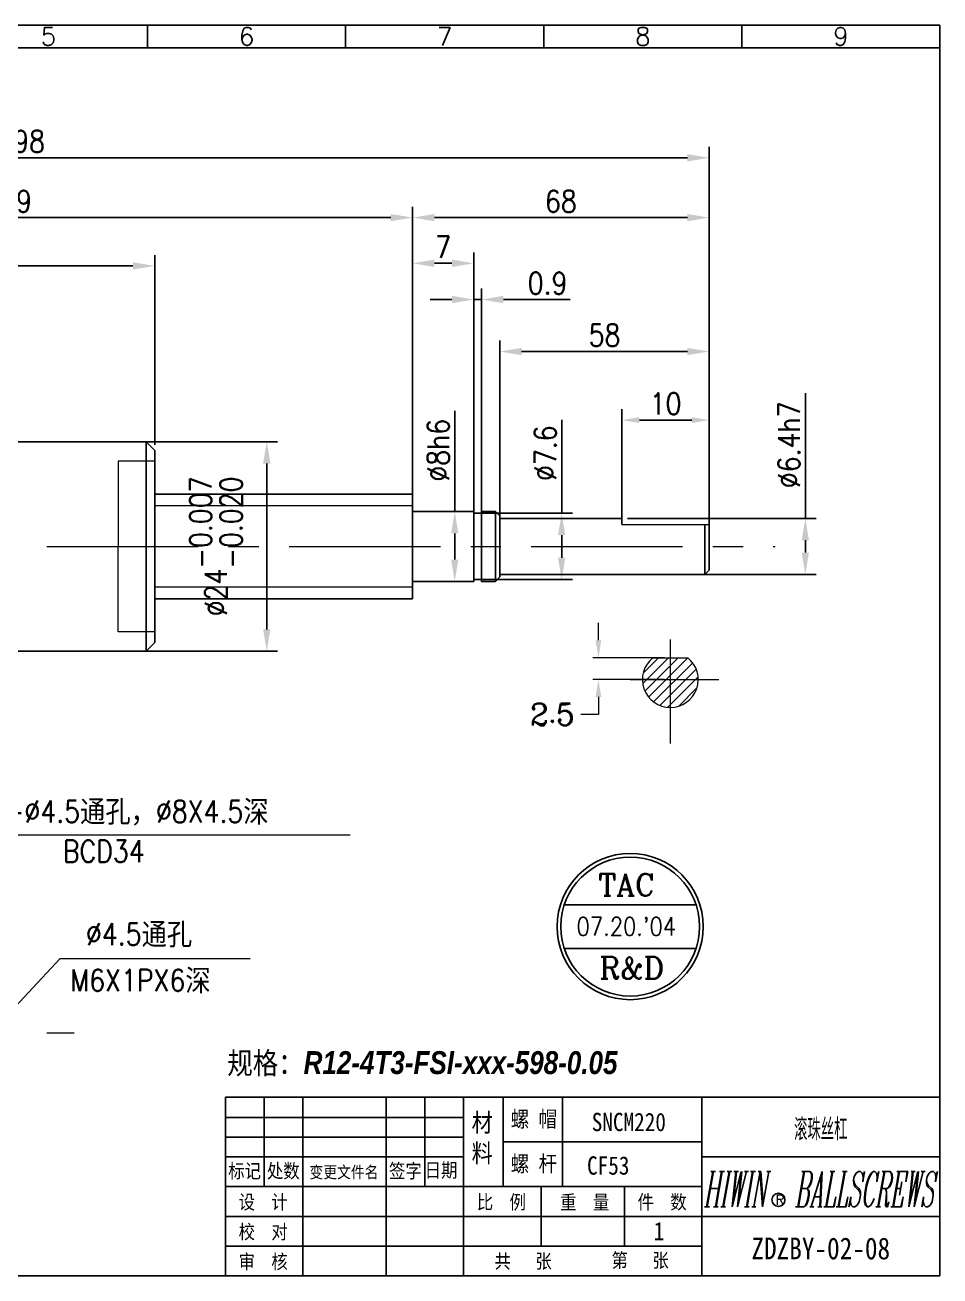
# Model space of a CAD drawing. Header units: millimetres. Extents: x 348 to 7549, y -2121 to -1262.
# Drawn here: x 4473.2 to 4578.1, y -2119.6 to -1976.3 of the extents above; entities that cross this region are included whole.
import ezdxf
from ezdxf.enums import TextEntityAlignment as Align

# ---------------------------------------------------------------- set-up
doc = ezdxf.new("R2010")
doc.units = ezdxf.units.MM
doc.header["$LTSCALE"] = 46.255
doc.header["$PDMODE"] = 3
doc.header["$PDSIZE"] = 8
doc.linetypes.add('CENTER', pattern=[0.6, 0.375, -0.075, 0.075, -0.075])
doc.linetypes.add('HIDDENX2', pattern=[0.75, 0.5, -0.25])
doc.layers.get('0').update_dxf_attribs({"linetype": 'CONTINUOUS'})
doc.layers.get('Defpoints').update_dxf_attribs({"linetype": 'CONTINUOUS'})
for name, color, linetype, lineweight in [('dim', 82, 'CONTINUOUS', 9), ('中心线', 2, 'CENTER', 13), ('剖面线', 4, 'CONTINUOUS', 13), ('尺寸线', 80, 'CONTINUOUS', 13), ('文字', 3, 'CONTINUOUS', 13), ('粗实线', 7, 'CONTINUOUS', 20), ('细实线', 20, 'CONTINUOUS', 13), ('虚线', 8, 'HIDDENX2', 13)]:
    doc.layers.add(name, color=color, linetype=linetype, lineweight=lineweight)
for name, color, linetype in [('NT-DIM', 2, 'CONTINUOUS'), ('pp', 7, 'CONTINUOUS'), ('RAHMEN07', 5, 'CONTINUOUS'), ('SHH', 2, 'CONTINUOUS')]:
    doc.layers.add(name, color=color, linetype=linetype)
doc.styles.add('COMPLEX', font='complex.shx', dxfattribs={"bigfont": 'chineset.shx'})
doc.styles.add('ROMANC', font='romanc.shx', dxfattribs={"bigfont": 'gbcbig.shx'})
doc.styles.add('SIMPLEX', font='simplex.shx', dxfattribs={"bigfont": 'chineset.shx'})
doc.styles.get("Standard").update_dxf_attribs({"font": 'txt', "width": 0.85, "bigfont": 'gbcbig.shx'})
doc.dimstyles.new('DIN', dxfattribs={"dimtxt": 2.5, "dimasz": 2.5, "dimexe": 1.25, "dimexo": 0.625, "dimtad": 1, "dimtih": 1, "dimdec": 4, "dimdsep": 46, "dimlunit": 6, "dimtxsty": 'Standard', "dimcen": 2.5, "dimadec": 0, "dimazin": 0, "dimtfac": 1, "dimtdec": 4, "dimtmove": 0, "dimatfit": 3, "dimfxl": 1, "dimtvp": 1, "dimtolj": 1, "dimtzin": 0, "dimarcsym": 0})
doc.dimstyles.new('YanXiu', dxfattribs={"dimtxt": 2.5, "dimasz": 2.2, "dimexe": 0.66, "dimexo": 0.66, "dimgap": 0.66, "dimtad": 0, "dimtoh": 1, "dimdsep": 46, "dimtxsty": 'ROMANC', "dimcen": 0, "dimclrd": 256, "dimclre": 131, "dimclrt": 42, "dimazin": 2, "dimtfac": 1, "dimtofl": 0, "dimtmove": 0, "dimatfit": 3, "dimfxl": 1, "dimlwd": 5, "dimlwe": 5, "dimarcsym": 0})
doc.dimstyles.new('副本 (2)DIN', dxfattribs={"dimtxt": 2.5, "dimasz": 2.5, "dimexe": 1.25, "dimexo": 0.625, "dimgap": 0, "dimtad": 0, "dimdec": 4, "dimdsep": 46, "dimlunit": 6, "dimtxsty": 'Standard', "dimcen": 2.5, "dimadec": 0, "dimazin": 0, "dimtol": 1, "dimtp": -0.007, "dimtm": 0.02, "dimtfac": 1, "dimtdec": 3, "dimtmove": 2, "dimatfit": 3, "dimfxl": 1, "dimtvp": 1, "dimtolj": 1, "dimtzin": 0, "dimarcsym": 0})
doc.dimstyles.new('副本 (3)DIN', dxfattribs={"dimtxt": 2.5, "dimasz": 2.5, "dimexe": 1.25, "dimexo": 0.625, "dimgap": 0, "dimtad": 0, "dimtih": 1, "dimtoh": 1, "dimdec": 4, "dimdsep": 46, "dimlunit": 6, "dimtxsty": 'Standard', "dimcen": 2.5, "dimadec": 0, "dimazin": 0, "dimtfac": 1, "dimtdec": 4, "dimtmove": 0, "dimatfit": 3, "dimfxl": 1, "dimtvp": 1, "dimtolj": 2, "dimtzin": 0, "dimarcsym": 0})
doc.dimstyles.new('副本DIN', dxfattribs={"dimtxt": 2.5, "dimasz": 2.5, "dimexe": 1.25, "dimexo": 0.625, "dimtad": 1, "dimdec": 4, "dimdsep": 46, "dimlunit": 6, "dimtxsty": 'Standard', "dimcen": 2.5, "dimadec": 0, "dimazin": 0, "dimtfac": 1, "dimtdec": 4, "dimtmove": 0, "dimatfit": 3, "dimfxl": 1, "dimtvp": 1, "dimtolj": 1, "dimtzin": 0, "dimarcsym": 0})

# ---------------------------------------------------------------- blocks, each defined once
blk = doc.blocks.new('*D56')
at = {"layer": 'Defpoints', "color": 0, "transparency": 16777216}
for p in [(4480.41, -2024.02), (4480.41, -2048.02), (4500.93, -2048.02)]:
    blk.add_point(p, dxfattribs=at)
at = {"layer": '尺寸线', "color": 0, "lineweight": -2, "transparency": 16777216}
for p, q in [((4481.04, -2024.02), (4502.18, -2024.02)), ((4500.93, -2026.52), (4500.93, -2045.52)), ((4481.04, -2048.02), (4502.18, -2048.02))]:
    blk.add_line(p, q, dxfattribs=at)
at = {"layer": '尺寸线', "color": 0, "transparency": 16777216}
for points in [[(4500.51, -2026.52), (4501.35, -2026.52), (4500.93, -2024.02)], [(4500.51, -2045.52), (4501.35, -2045.52), (4500.93, -2048.02)]]:
    blk.add_solid(points, dxfattribs=at)
at = {"layer": '尺寸线', "color": 0, "transparency": 16777216, "insert": (4495.1, -2036.02), "char_height": 2.5, "attachment_point": 5, "rotation": 90}
blk.add_mtext('\\A1;%%C24\\S-0.007^ -0.020;', dxfattribs=at)
blk = doc.blocks.new('*D57')
at = {"layer": 'Defpoints', "color": 0, "transparency": 16777216}
for p in [(4488.09, -2003.88), (4448.09, -2015.02), (4488.09, -2025.02)]:
    blk.add_point(p, dxfattribs=at)
at = {"layer": '尺寸线', "color": 0, "lineweight": -2, "transparency": 16777216}
for p, q in [((4448.09, -2014.39), (4448.09, -2002.63)), ((4488.09, -2024.39), (4488.09, -2002.63)), ((4450.59, -2003.88), (4485.59, -2003.88))]:
    blk.add_line(p, q, dxfattribs=at)
at = {"layer": '尺寸线', "color": 0, "transparency": 16777216}
for points in [[(4450.59, -2003.46), (4450.59, -2004.29), (4448.09, -2003.88)], [(4485.59, -2003.46), (4485.59, -2004.29), (4488.09, -2003.88)]]:
    blk.add_solid(points, dxfattribs=at)
at = {"layer": '尺寸线', "color": 0, "transparency": 16777216, "insert": (4468.09, -2001.38), "char_height": 2.5, "attachment_point": 5}
blk.add_mtext('\\A2;40', dxfattribs=at)
blk = doc.blocks.new('*D60')
at = {"layer": 'Defpoints', "color": 0, "transparency": 16777216}
for p in [(4470.1, -2078.58), (4420.22, -2091.77), (4568.74, -2091.77), (4416.5, -2097.19), (4424.41, -2104.96)]:
    blk.add_point(p, dxfattribs=at)
at = {"layer": '尺寸线', "color": 0, "lineweight": -2, "transparency": 16777216}
for p, q in [((4419.59, -2091.77), (4414.77, -2091.77)), ((4423.87, -2105.27), (4419.13, -2108.01))]:
    blk.add_line(p, q, dxfattribs=at)
for start, end in [(184.5872, 192.6385), (197.3879, 205.4128)]:
    blk.add_arc((4447.26, -2091.77), 31.23, start, end, dxfattribs=at)
at = {"layer": '尺寸线', "color": 0, "transparency": 16777216}
for points in [[(4415.71, -2094.29), (4416.54, -2094.25), (4416.02, -2091.77)], [(4419.41, -2104.98), (4418.68, -2105.37), (4420.21, -2107.39)]]:
    blk.add_solid(points, dxfattribs=at)
at = {"layer": '尺寸线', "color": 0, "transparency": 16777216, "insert": (4417.09, -2099.85), "char_height": 2.5, "attachment_point": 5}
blk.add_mtext('\\A2;30°', dxfattribs=at)
blk = doc.blocks.new('*D65')
at = {"layer": 'Defpoints', "color": 0, "transparency": 16777216}
for p in [(4518.15, -2032.02), (4522.48, -2032.02), (4518.15, -2040.02)]:
    blk.add_point(p, dxfattribs=at)
at = {"layer": '细实线', "color": 0, "lineweight": -2, "transparency": 16777216}
for p, q in [((4522.48, -2032.02), (4522.48, -2020.48)), ((4518.78, -2032.02), (4523.73, -2032.02)), ((4522.48, -2037.52), (4522.48, -2034.52)), ((4518.78, -2040.02), (4523.73, -2040.02))]:
    blk.add_line(p, q, dxfattribs=at)
at = {"layer": '细实线', "color": 0, "transparency": 16777216}
for points in [[(4522.06, -2034.52), (4522.89, -2034.52), (4522.48, -2032.02)], [(4522.06, -2037.52), (4522.89, -2037.52), (4522.48, -2040.02)]]:
    blk.add_solid(points, dxfattribs=at)
at = {"layer": '细实线', "color": 0, "transparency": 16777216, "insert": (4520.6, -2025), "char_height": 2.5, "attachment_point": 5, "rotation": 90}
blk.add_mtext('\\A1;%%c8h6', dxfattribs=at)
blk = doc.blocks.new('*D66')
at = {"layer": 'Defpoints', "color": 0, "transparency": 16777216}
for p in [(4524.03, -2032.22), (4524.03, -2039.82), (4534.74, -2039.82)]:
    blk.add_point(p, dxfattribs=at)
at = {"layer": '细实线', "color": 0, "lineweight": -2, "transparency": 16777216}
for p, q in [((4534.74, -2032.22), (4534.74, -2021.53)), ((4524.65, -2032.22), (4535.99, -2032.22)), ((4534.74, -2037.32), (4534.74, -2034.72)), ((4524.65, -2039.82), (4535.99, -2039.82))]:
    blk.add_line(p, q, dxfattribs=at)
at = {"layer": '细实线', "color": 0, "transparency": 16777216}
for points in [[(4534.32, -2034.72), (4535.15, -2034.72), (4534.74, -2032.22)], [(4534.32, -2037.32), (4535.15, -2037.32), (4534.74, -2039.82)]]:
    blk.add_solid(points, dxfattribs=at)
at = {"layer": '细实线', "color": 0, "transparency": 16777216, "insert": (4532.86, -2025.34), "char_height": 2.5, "attachment_point": 5, "rotation": 90}
blk.add_mtext('\\A1;%%c7.6', dxfattribs=at)
blk = doc.blocks.new('*D68')
at = {"layer": 'Defpoints', "color": 0, "transparency": 16777216}
for p in [(4541.65, -2032.82), (4562.67, -2032.82), (4550.53, -2039.22)]:
    blk.add_point(p, dxfattribs=at)
at = {"layer": '尺寸线', "color": 0, "lineweight": -2, "transparency": 16777216}
for p, q in [((4562.67, -2032.82), (4562.67, -2018.44)), ((4542.28, -2032.82), (4563.92, -2032.82)), ((4562.67, -2036.72), (4562.67, -2035.32)), ((4551.15, -2039.22), (4563.92, -2039.22))]:
    blk.add_line(p, q, dxfattribs=at)
at = {"layer": '尺寸线', "color": 0, "transparency": 16777216}
for points in [[(4562.25, -2035.32), (4563.08, -2035.32), (4562.67, -2032.82)], [(4562.25, -2036.72), (4563.08, -2036.72), (4562.67, -2039.22)]]:
    blk.add_solid(points, dxfattribs=at)
at = {"layer": '尺寸线', "color": 0, "transparency": 16777216, "insert": (4560.79, -2024.38), "char_height": 2.5, "attachment_point": 5, "rotation": 90}
blk.add_mtext('\\A1;%%c6.4h7', dxfattribs=at)
blk = doc.blocks.new('*D72')
at = {"layer": 'Defpoints', "color": 0, "transparency": 16777216}
for p in [(4551.65, -1991.49), (4393.9, -2036.02), (4551.65, -2036.02)]:
    blk.add_point(p, dxfattribs=at)
at = {"layer": '尺寸线', "color": 0, "lineweight": -2, "transparency": 16777216}
for p, q in [((4393.9, -2035.39), (4393.9, -1990.24)), ((4551.65, -2035.39), (4551.65, -1990.24)), ((4396.4, -1991.49), (4549.15, -1991.49))]:
    blk.add_line(p, q, dxfattribs=at)
at = {"layer": '尺寸线', "color": 0, "transparency": 16777216}
for points in [[(4396.4, -1991.07), (4396.4, -1991.9), (4393.9, -1991.49)], [(4549.15, -1991.07), (4549.15, -1991.9), (4551.65, -1991.49)]]:
    blk.add_solid(points, dxfattribs=at)
at = {"layer": '尺寸线', "color": 0, "transparency": 16777216, "insert": (4472.78, -1989.61), "char_height": 2.5, "attachment_point": 5}
blk.add_mtext('\\A1;598', dxfattribs=at)
blk = doc.blocks.new('*D73')
at = {"layer": 'Defpoints', "color": 0, "transparency": 16777216}
for p in [(4517.65, -1998.34), (4517.65, -2036.02), (4551.65, -2036.02)]:
    blk.add_point(p, dxfattribs=at)
at = {"layer": '尺寸线', "color": 0, "lineweight": -2, "transparency": 16777216}
for p, q in [((4517.65, -2035.39), (4517.65, -1997.09)), ((4551.65, -2035.39), (4551.65, -1997.09)), ((4549.15, -1998.34), (4520.15, -1998.34))]:
    blk.add_line(p, q, dxfattribs=at)
at = {"layer": '尺寸线', "color": 0, "transparency": 16777216}
for points in [[(4520.15, -1997.93), (4520.15, -1998.76), (4517.65, -1998.34)], [(4549.15, -1997.93), (4549.15, -1998.76), (4551.65, -1998.34)]]:
    blk.add_solid(points, dxfattribs=at)
at = {"layer": '尺寸线', "color": 0, "transparency": 16777216, "insert": (4534.65, -1996.47), "char_height": 2.5, "attachment_point": 5}
blk.add_mtext('\\A1;68', dxfattribs=at)
blk = doc.blocks.new('*D74')
at = {"layer": 'Defpoints', "color": 0, "transparency": 16777216}
for p in [(4517.65, -1998.34), (4424.9, -2036.02), (4517.65, -2036.02)]:
    blk.add_point(p, dxfattribs=at)
at = {"layer": '尺寸线', "color": 0, "lineweight": -2, "transparency": 16777216}
for p, q in [((4424.9, -2035.39), (4424.9, -1997.09)), ((4517.65, -2035.39), (4517.65, -1997.09)), ((4427.4, -1998.34), (4515.15, -1998.34))]:
    blk.add_line(p, q, dxfattribs=at)
at = {"layer": '尺寸线', "color": 0, "transparency": 16777216}
for points in [[(4427.4, -1997.93), (4427.4, -1998.76), (4424.9, -1998.34)], [(4515.15, -1997.93), (4515.15, -1998.76), (4517.65, -1998.34)]]:
    blk.add_solid(points, dxfattribs=at)
at = {"layer": '尺寸线', "color": 0, "transparency": 16777216, "insert": (4471.28, -1996.47), "char_height": 2.5, "attachment_point": 5}
blk.add_mtext('\\A1;499', dxfattribs=at)
blk = doc.blocks.new('*D75')
at = {"layer": 'Defpoints', "color": 0, "transparency": 16777216}
for p in [(4524.65, -2003.58), (4517.65, -2036.02), (4524.65, -2036.02)]:
    blk.add_point(p, dxfattribs=at)
at = {"layer": '尺寸线', "color": 0, "lineweight": -2, "transparency": 16777216}
for p, q in [((4517.65, -2035.39), (4517.65, -2002.33)), ((4524.65, -2035.39), (4524.65, -2002.33)), ((4520.15, -2003.58), (4522.15, -2003.58))]:
    blk.add_line(p, q, dxfattribs=at)
at = {"layer": '尺寸线', "color": 0, "transparency": 16777216}
for points in [[(4520.15, -2003.16), (4520.15, -2004), (4517.65, -2003.58)], [(4522.15, -2003.16), (4522.15, -2004), (4524.65, -2003.58)]]:
    blk.add_solid(points, dxfattribs=at)
at = {"layer": '尺寸线', "color": 0, "transparency": 16777216, "insert": (4521.15, -2001.7), "char_height": 2.5, "attachment_point": 5}
blk.add_mtext('\\A1;7', dxfattribs=at)
blk = doc.blocks.new('*D76')
at = {"layer": 'Defpoints', "color": 0, "transparency": 16777216}
for p in [(4525.55, -2007.73), (4524.65, -2036.02), (4525.55, -2036.02)]:
    blk.add_point(p, dxfattribs=at)
at = {"layer": '尺寸线', "color": 0, "lineweight": -2, "transparency": 16777216}
for p, q in [((4524.65, -2035.39), (4524.65, -2006.48)), ((4525.55, -2035.39), (4525.55, -2006.48)), ((4522.15, -2007.73), (4519.65, -2007.73)), ((4524.65, -2007.73), (4525.55, -2007.73)), ((4528.05, -2007.73), (4535.7, -2007.73))]:
    blk.add_line(p, q, dxfattribs=at)
at = {"layer": '尺寸线', "color": 0, "transparency": 16777216}
for points in [[(4522.15, -2007.31), (4522.15, -2008.15), (4524.65, -2007.73)], [(4528.05, -2007.31), (4528.05, -2008.15), (4525.55, -2007.73)]]:
    blk.add_solid(points, dxfattribs=at)
at = {"layer": '尺寸线', "color": 0, "transparency": 16777216, "insert": (4533.12, -2005.86), "char_height": 2.5, "attachment_point": 5}
blk.add_mtext('\\A1;0.9', dxfattribs=at)
blk = doc.blocks.new('*D77')
at = {"layer": 'Defpoints', "color": 0, "transparency": 16777216}
for p in [(4551.65, -2013.69), (4527.65, -2036.02), (4551.65, -2036.02)]:
    blk.add_point(p, dxfattribs=at)
at = {"layer": '尺寸线', "color": 0, "lineweight": -2, "transparency": 16777216}
for p, q in [((4527.65, -2035.39), (4527.65, -2012.44)), ((4551.65, -2035.39), (4551.65, -2012.44)), ((4530.15, -2013.69), (4549.15, -2013.69))]:
    blk.add_line(p, q, dxfattribs=at)
at = {"layer": '尺寸线', "color": 0, "transparency": 16777216}
for points in [[(4530.15, -2013.27), (4530.15, -2014.1), (4527.65, -2013.69)], [(4549.15, -2013.27), (4549.15, -2014.1), (4551.65, -2013.69)]]:
    blk.add_solid(points, dxfattribs=at)
at = {"layer": '尺寸线', "color": 0, "transparency": 16777216, "insert": (4539.65, -2011.81), "char_height": 2.5, "attachment_point": 5}
blk.add_mtext('\\A1;58', dxfattribs=at)
blk = doc.blocks.new('*D612')
at = {"layer": 'Defpoints', "color": 0, "transparency": 16777216}
for p in [(4547.19, -2048.77), (4538.95, -2051.27), (4547.19, -2051.27)]:
    blk.add_point(p, dxfattribs=at)
at = {"layer": 'dim', "lineweight": 5, "transparency": 16777216}
for p, q in [((4538.95, -2046.77), (4538.95, -2044.77)), ((4538.95, -2053.27), (4538.95, -2055.27)), ((4538.95, -2055.27), (4536.95, -2055.27))]:
    blk.add_line(p, q, dxfattribs=at)
at = {"layer": 'dim', "color": 131, "lineweight": 5, "transparency": 16777216}
for p, q in [((4546.53, -2048.77), (4538.29, -2048.77)), ((4546.53, -2051.27), (4538.29, -2051.27))]:
    blk.add_line(p, q, dxfattribs=at)
at = {"layer": 'dim', "transparency": 16777216}
for points in [[(4538.62, -2046.77), (4539.28, -2046.77), (4538.95, -2048.77)], [(4538.62, -2053.27), (4539.28, -2053.27), (4538.95, -2051.27)]]:
    blk.add_solid(points, dxfattribs=at)
at = {"layer": 'dim', "color": 42, "transparency": 16777216, "insert": (4533.67, -2055.27), "char_height": 2.5, "attachment_point": 5, "style": 'ROMANC'}
blk.add_mtext('2.5', dxfattribs=at)
blk = doc.blocks.new('*D613')
at = {"layer": 'Defpoints', "color": 0, "transparency": 16777216}
for p in [(4551.65, -2021.55), (4541.65, -2033.52), (4551.65, -2033.52)]:
    blk.add_point(p, dxfattribs=at)
at = {"layer": 'dim', "color": 0, "lineweight": -2, "transparency": 16777216}
for p, q in [((4541.65, -2032.89), (4541.65, -2020.3)), ((4551.65, -2032.89), (4551.65, -2020.3)), ((4543.65, -2021.55), (4549.65, -2021.55))]:
    blk.add_line(p, q, dxfattribs=at)
at = {"layer": 'dim', "color": 0, "transparency": 16777216}
for points in [[(4543.65, -2021.21), (4543.65, -2021.88), (4541.65, -2021.55)], [(4549.65, -2021.21), (4549.65, -2021.88), (4551.65, -2021.55)]]:
    blk.add_solid(points, dxfattribs=at)
at = {"layer": 'dim', "color": 0, "transparency": 16777216, "insert": (4546.65, -2019.67), "char_height": 2.5, "attachment_point": 5}
blk.add_mtext('\\A1;10', dxfattribs=at)

msp = doc.modelspace()

# ---------------------------------------------------------------- hatches: boundary and pattern name
at = {"layer": '剖面线'}
h = msp.add_hatch(dxfattribs=at)
h.set_pattern_fill('LINE', color=256, scale=0.25, angle=45, style=0)
h.set_pattern_definition([(45, (404.5008, 0.6432), (-0.56126601, 0.56126601), [])])
h.paths.add_polyline_path([(4547.19375, -2048.76821), (4545.19625, -2048.76821, 0.227998328), (4543.99375, -2051.26821), (4547.19375, -2051.26821)])
h.paths.add_polyline_path([(4549.19125, -2048.76821), (4547.19375, -2048.76821), (4547.19375, -2051.26821), (4550.39375, -2051.26821, 0.227998328)])
h.paths.add_polyline_path([(4550.39375, -2051.26821), (4547.19375, -2051.26821), (4547.19375, -2054.46821, 0.414213562)])
h.paths.add_polyline_path([(4547.19375, -2051.26821), (4543.99375, -2051.26821, 0.414213562), (4547.19375, -2054.46821)])

# ---------------------------------------------------------------- linework, layer by layer
for p, q in [((4578.10311, -1976.2746), (4375.38237, -1976.2746)), ((4578.10311, -1976.2746), (4578.10311, -2119.6125)), ((4578.10311, -1978.87043), (4373.71665, -1978.87043)), ((4459.2853, -2024.0197), (4487.08962, -2024.0197)), ((4487.08962, -2024.0197), (4487.08962, -2048.0197)), ((4487.08962, -2024.0197), (4488.08962, -2025.0197)), ((4488.08962, -2025.0197), (4488.08962, -2047.0197)), ((4517.65192, -2030.0197), (4488.08962, -2030.0197)), ((4517.65192, -2036.0197), (4517.65192, -2030.0197)), ((4524.65192, -2032.0197), (4517.65192, -2032.0197)), ((4524.65192, -2032.0197), (4524.65192, -2036.0197)), ((4524.65192, -2032.2197), (4525.55192, -2032.2197)), ((4527.15192, -2032.0197), (4525.55192, -2032.0197)), ((4525.55192, -2032.0197), (4525.55192, -2036.0197)), ((4527.15192, -2032.0197), (4527.65192, -2032.5197)), ((4527.15192, -2032.0197), (4527.15192, -2036.0197)), ((4527.65192, -2036.0197), (4527.65192, -2032.5197)), ((4541.65192, -2032.8197), (4527.65192, -2032.8197)), ((4541.65192, -2032.8197), (4541.65192, -2033.5197)), ((4551.15192, -2033.5197), (4551.15192, -2036.0197)), ((4551.65192, -2036.0197), (4551.65192, -2033.5197)), ((4517.65192, -2036.0197), (4517.65192, -2042.0197)), ((4524.65192, -2040.0197), (4524.65192, -2036.0197)), ((4525.55192, -2040.0197), (4525.55192, -2036.0197)), ((4527.15192, -2040.0197), (4527.15192, -2036.0197)), ((4527.65192, -2036.0197), (4527.65192, -2039.5197)), ((4551.15192, -2039.2197), (4551.15192, -2036.0197)), ((4551.65192, -2036.0197), (4551.65192, -2038.7197)), ((4527.15192, -2040.0197), (4527.65192, -2039.5197)), ((4551.15192, -2039.2197), (4527.65192, -2039.2197)), ((4551.65192, -2038.7197), (4551.15192, -2039.2197)), ((4524.65192, -2040.0197), (4517.65192, -2040.0197)), ((4524.65192, -2039.8197), (4525.55192, -2039.8197)), ((4527.15192, -2040.0197), (4525.55192, -2040.0197)), ((4517.65192, -2042.0197), (4488.08962, -2042.0197)), ((4459.2853, -2048.0197), (4487.08962, -2048.0197)), ((4487.08962, -2048.0197), (4488.08962, -2047.0197)), ((4371.12948, -2119.6125), (4578.10311, -2119.6125))]:
    msp.add_line(p, q)
at = {"layer": 'pp'}
msp.add_line((4578.10311, -1976.28326), (4371.12948, -1976.28326), dxfattribs=at)
at = {"layer": 'pp', "color": 7}
for p, q in [((4487.26468, -1978.87043), (4487.26468, -1976.28326)), ((4509.97429, -1978.87043), (4509.97429, -1976.28326)), ((4532.6839, -1978.87043), (4532.6839, -1976.28326)), ((4555.3935, -1978.87043), (4555.3935, -1976.28326))]:
    msp.add_line(p, q, dxfattribs=at)
at = {"layer": 'pp', "color": 1}
for p, q in [((4552.06865, -2107.64983), (4551.35446, -2111.7002)), ((4552.14595, -2107.64983), (4551.43176, -2111.7002)), ((4551.83677, -2107.64983), (4552.37783, -2107.64983)), ((4553.07346, -2107.64983), (4552.35927, -2111.7002)), ((4553.15076, -2107.64983), (4552.43657, -2111.7002)), ((4552.84158, -2107.64983), (4553.38264, -2107.64983)), ((4553.92369, -2107.64983), (4553.2095, -2111.7002)), ((4554.00098, -2107.64983), (4553.28679, -2111.7002)), ((4553.69181, -2107.64983), (4554.23286, -2107.64983)), ((4555.31496, -2107.64983), (4554.2916, -2111.7002)), ((4554.69662, -2107.64983), (4554.2916, -2111.7002)), ((4554.77391, -2107.64983), (4554.46165, -2110.73582)), ((4554.46474, -2107.64983), (4555.00579, -2107.64983)), ((4555.93331, -2107.64983), (4554.90995, -2111.7002)), ((4555.31496, -2107.64983), (4554.90995, -2111.7002)), ((4555.39226, -2107.64983), (4555.07999, -2110.73582)), ((4555.70143, -2107.64983), (4556.16519, -2107.64983)), ((4556.62895, -2107.64983), (4555.91476, -2111.7002)), ((4556.70624, -2107.64983), (4555.99205, -2111.7002)), ((4556.39707, -2107.64983), (4556.93812, -2107.64983)), ((4557.47917, -2107.64983), (4556.76498, -2111.7002)), ((4557.24729, -2107.64983), (4557.55646, -2107.64983)), ((4557.48845, -2108.03558), (4557.76979, -2111.7002)), ((4557.55646, -2107.64983), (4557.83781, -2111.31445)), ((4558.48398, -2107.64983), (4557.76979, -2111.7002)), ((4558.2521, -2107.64983), (4558.71586, -2107.64983)), ((4562.50322, -2107.64983), (4561.78903, -2111.7002)), ((4562.58052, -2107.64983), (4561.86633, -2111.7002)), ((4562.27134, -2107.64983), (4563.19886, -2107.64983)), ((4563.19886, -2107.64983), (4563.31944, -2107.84271)), ((4563.19886, -2107.64983), (4563.39673, -2107.84271)), ((4563.372, -2108.42133), (4563.30398, -2108.80708)), ((4563.31944, -2107.84271), (4563.36272, -2108.03558)), ((4564.59014, -2107.64983), (4563.3349, -2111.7002)), ((4563.36272, -2108.03558), (4563.372, -2108.42133)), ((4563.44929, -2108.42133), (4563.38127, -2108.80708)), ((4563.39673, -2107.84271), (4563.44001, -2108.03558)), ((4563.44001, -2108.03558), (4563.44929, -2108.42133)), ((4564.48811, -2108.22846), (4564.33971, -2111.7002)), ((4564.59014, -2107.64983), (4564.417, -2111.7002)), ((4565.74953, -2107.64983), (4565.03534, -2111.7002)), ((4565.82683, -2107.64983), (4565.11264, -2111.7002)), ((4565.51765, -2107.64983), (4566.05871, -2107.64983)), ((4567.14081, -2107.64983), (4566.42662, -2111.7002)), ((4567.2181, -2107.64983), (4566.50391, -2111.7002)), ((4566.90893, -2107.64983), (4567.44998, -2107.64983)), ((4568.27547, -2108.22846), (4568.20745, -2108.6142)), ((4568.49808, -2107.84271), (4568.27547, -2108.22846)), ((4568.76396, -2107.64983), (4568.49808, -2107.84271)), ((4568.99584, -2107.64983), (4568.76396, -2107.64983)), ((4569.19371, -2107.84271), (4568.99584, -2107.64983)), ((4569.28028, -2108.22846), (4569.19371, -2107.84271)), ((4569.4596, -2107.64983), (4569.25555, -2108.80708)), ((4569.25555, -2108.80708), (4569.28028, -2108.22846)), ((4569.28028, -2108.22846), (4569.4596, -2107.64983)), ((4569.97592, -2108.22846), (4569.83061, -2108.6142)), ((4570.05321, -2108.22846), (4569.9079, -2108.6142)), ((4570.19852, -2107.84271), (4569.97592, -2108.22846)), ((4570.27582, -2107.84271), (4570.05321, -2108.22846)), ((4570.46441, -2107.64983), (4570.19852, -2107.84271)), ((4570.46441, -2107.64983), (4570.27582, -2107.84271)), ((4570.619, -2107.64983), (4570.46441, -2107.64983)), ((4570.81687, -2107.84271), (4570.619, -2107.64983)), ((4570.90344, -2108.22846), (4570.81687, -2107.84271)), ((4570.8787, -2108.80708), (4571.08276, -2107.64983)), ((4570.90344, -2108.22846), (4570.8787, -2108.80708)), ((4571.08276, -2107.64983), (4570.90344, -2108.22846)), ((4571.7011, -2107.64983), (4570.98691, -2111.7002)), ((4571.7784, -2107.64983), (4571.06421, -2111.7002)), ((4571.46922, -2107.64983), (4572.39674, -2107.64983)), ((4572.39674, -2107.64983), (4572.51732, -2107.84271)), ((4572.39674, -2107.64983), (4572.59461, -2107.84271)), ((4572.56988, -2108.42133), (4572.50186, -2108.80708)), ((4572.51732, -2107.84271), (4572.5606, -2108.03558)), ((4572.5606, -2108.03558), (4572.56988, -2108.42133)), ((4572.64717, -2108.42133), (4572.57915, -2108.80708)), ((4572.59461, -2107.84271), (4572.63789, -2108.03558)), ((4572.63789, -2108.03558), (4572.64717, -2108.42133)), ((4573.40155, -2107.64983), (4572.68736, -2111.7002)), ((4573.47884, -2107.64983), (4572.76465, -2111.7002)), ((4573.16967, -2107.64983), (4574.40636, -2107.64983)), ((4574.20231, -2108.80708), (4574.32907, -2107.64983)), ((4574.40636, -2107.64983), (4574.20231, -2108.80708)), ((4575.56576, -2107.64983), (4574.5424, -2111.7002)), ((4574.94741, -2107.64983), (4574.5424, -2111.7002)), ((4575.02471, -2107.64983), (4574.71244, -2110.73582)), ((4574.78235, -2107.64983), (4575.2461, -2107.64983)), ((4575.56576, -2107.64983), (4575.16074, -2111.7002)), ((4576.1841, -2107.64983), (4575.16074, -2111.7002)), ((4575.64305, -2107.64983), (4575.33079, -2110.73582)), ((4575.95222, -2107.64983), (4576.41598, -2107.64983)), ((4576.62313, -2108.22846), (4576.55511, -2108.6142)), ((4576.84573, -2107.84271), (4576.62313, -2108.22846)), ((4577.11162, -2107.64983), (4576.84573, -2107.84271)), ((4577.3435, -2107.64983), (4577.11162, -2107.64983)), ((4577.54137, -2107.84271), (4577.3435, -2107.64983)), ((4577.62794, -2108.22846), (4577.54137, -2107.84271)), ((4577.80726, -2107.64983), (4577.6032, -2108.80708)), ((4577.6032, -2108.80708), (4577.62794, -2108.22846)), ((4577.62794, -2108.22846), (4577.80726, -2107.64983)), ((4551.80586, -2109.57858), (4552.73337, -2109.57858)), ((4562.24043, -2109.57858), (4562.85877, -2109.57858)), ((4563.04737, -2109.3857), (4562.85877, -2109.57858)), ((4563.12466, -2109.3857), (4562.85877, -2109.57858)), ((4562.85877, -2109.57858), (4562.97935, -2109.77145)), ((4562.85877, -2109.57858), (4563.05664, -2109.77145)), ((4562.97935, -2109.77145), (4563.02263, -2109.96433)), ((4563.15867, -2109.19283), (4563.04737, -2109.3857)), ((4563.05664, -2109.77145), (4563.09993, -2109.96433)), ((4563.23596, -2109.19283), (4563.12466, -2109.3857)), ((4563.30398, -2108.80708), (4563.15867, -2109.19283)), ((4563.38127, -2108.80708), (4563.23596, -2109.19283)), ((4568.20745, -2108.6142), (4568.29402, -2108.99995)), ((4568.20745, -2108.6142), (4568.21673, -2108.99995)), ((4568.21673, -2108.99995), (4568.26001, -2109.19283)), ((4568.26001, -2109.19283), (4568.38059, -2109.3857)), ((4568.29402, -2108.99995), (4568.4146, -2109.19283)), ((4568.38059, -2109.3857), (4568.77633, -2109.77145)), ((4568.4146, -2109.19283), (4568.81034, -2109.57858)), ((4568.77633, -2109.77145), (4568.89691, -2109.96433)), ((4568.81034, -2109.57858), (4568.93092, -2109.77145)), ((4568.93092, -2109.77145), (4568.9742, -2109.96433)), ((4569.65129, -2109.19283), (4569.48124, -2110.1572)), ((4569.72858, -2109.19283), (4569.55854, -2110.1572)), ((4569.83061, -2108.6142), (4569.65129, -2109.19283)), ((4569.9079, -2108.6142), (4569.72858, -2109.19283)), ((4572.05665, -2109.57858), (4571.43831, -2109.57858)), ((4571.82477, -2109.57858), (4571.94535, -2109.77145)), ((4571.94535, -2109.77145), (4571.95462, -2110.1572)), ((4571.94535, -2109.77145), (4571.98863, -2109.96433)), ((4572.24525, -2109.3857), (4572.05665, -2109.57858)), ((4572.32254, -2109.3857), (4572.05665, -2109.57858)), ((4572.35655, -2109.19283), (4572.24525, -2109.3857)), ((4572.43384, -2109.19283), (4572.32254, -2109.3857)), ((4572.50186, -2108.80708), (4572.35655, -2109.19283)), ((4572.57915, -2108.80708), (4572.43384, -2109.19283)), ((4573.13875, -2109.57858), (4573.60251, -2109.57858)), ((4573.73855, -2108.80708), (4573.46648, -2110.35008)), ((4576.55511, -2108.6142), (4576.64168, -2108.99995)), ((4576.55511, -2108.6142), (4576.56438, -2108.99995)), ((4576.56438, -2108.99995), (4576.60767, -2109.19283)), ((4576.60767, -2109.19283), (4576.72825, -2109.3857)), ((4576.64168, -2108.99995), (4576.76225, -2109.19283)), ((4576.72825, -2109.3857), (4577.12399, -2109.77145)), ((4576.76225, -2109.19283), (4577.158, -2109.57858)), ((4577.12399, -2109.77145), (4577.24456, -2109.96433)), ((4577.158, -2109.57858), (4577.27857, -2109.77145)), ((4577.27857, -2109.77145), (4577.32186, -2109.96433)), ((4562.78457, -2111.31445), (4562.67327, -2111.50732)), ((4562.86186, -2111.31445), (4562.75056, -2111.50732)), ((4562.92988, -2110.9287), (4562.78457, -2111.31445)), ((4563.00717, -2110.9287), (4562.86186, -2111.31445)), ((4563.03191, -2110.35008), (4562.92988, -2110.9287)), ((4563.1092, -2110.35008), (4563.00717, -2110.9287)), ((4563.02263, -2109.96433), (4563.03191, -2110.35008)), ((4563.09993, -2109.96433), (4563.1092, -2110.35008)), ((4563.69354, -2110.54295), (4564.38917, -2110.54295)), ((4566.16692, -2110.54295), (4565.88557, -2111.7002)), ((4565.96286, -2111.7002), (4566.16692, -2110.54295)), ((4567.55819, -2110.54295), (4567.27684, -2111.7002)), ((4567.35414, -2111.7002), (4567.55819, -2110.54295)), ((4567.86736, -2110.54295), (4567.66331, -2111.7002)), ((4567.66331, -2111.7002), (4567.84263, -2111.12157)), ((4567.84263, -2111.12157), (4567.86736, -2110.54295)), ((4567.9292, -2111.50732), (4567.84263, -2111.12157)), ((4568.84744, -2111.12157), (4568.62484, -2111.50732)), ((4568.98348, -2110.35008), (4568.84744, -2111.12157)), ((4568.89691, -2109.96433), (4568.98348, -2110.35008)), ((4568.9742, -2109.96433), (4568.98348, -2110.35008)), ((4569.48124, -2110.1572), (4569.45651, -2110.73582)), ((4569.45651, -2110.73582), (4569.46579, -2111.12157)), ((4569.46579, -2111.12157), (4569.55235, -2111.50732)), ((4569.55854, -2110.1572), (4569.5338, -2110.73582)), ((4569.5338, -2110.73582), (4569.54308, -2111.12157)), ((4569.54308, -2111.12157), (4569.62965, -2111.50732)), ((4570.1707, -2111.50732), (4570.3933, -2111.12157)), ((4570.3933, -2111.12157), (4570.53861, -2110.73582)), ((4571.95462, -2110.1572), (4571.87115, -2111.50732)), ((4571.98863, -2109.96433), (4571.98245, -2111.31445)), ((4571.98245, -2111.31445), (4572.02573, -2111.50732)), ((4572.06902, -2111.7002), (4572.21433, -2111.31445)), ((4572.10303, -2111.50732), (4572.21433, -2111.31445)), ((4572.21433, -2111.31445), (4572.24834, -2111.12157)), ((4573.89623, -2110.54295), (4573.61488, -2111.7002)), ((4573.69217, -2111.7002), (4573.89623, -2110.54295)), ((4576.21502, -2110.54295), (4576.01097, -2111.7002)), ((4576.01097, -2111.7002), (4576.19029, -2111.12157)), ((4576.19029, -2111.12157), (4576.21502, -2110.54295)), ((4576.27685, -2111.50732), (4576.19029, -2111.12157)), ((4577.1951, -2111.12157), (4576.97249, -2111.50732)), ((4577.33113, -2110.35008), (4577.1951, -2111.12157)), ((4577.24456, -2109.96433), (4577.33113, -2110.35008)), ((4577.32186, -2109.96433), (4577.33113, -2110.35008)), ((4551.12259, -2111.7002), (4551.66364, -2111.7002)), ((4552.1274, -2111.7002), (4552.66845, -2111.7002)), ((4552.97762, -2111.7002), (4553.51867, -2111.7002)), ((4555.68288, -2111.7002), (4556.22393, -2111.7002)), ((4556.5331, -2111.7002), (4556.99686, -2111.7002)), ((4562.48467, -2111.7002), (4561.55715, -2111.7002)), ((4562.67327, -2111.50732), (4562.48467, -2111.7002)), ((4562.75056, -2111.50732), (4562.48467, -2111.7002)), ((4563.18031, -2111.7002), (4563.64407, -2111.7002)), ((4564.10783, -2111.7002), (4564.57159, -2111.7002)), ((4564.80346, -2111.7002), (4565.96286, -2111.7002)), ((4566.19474, -2111.7002), (4567.35414, -2111.7002)), ((4568.12707, -2111.7002), (4567.9292, -2111.50732)), ((4568.35895, -2111.7002), (4568.12707, -2111.7002)), ((4568.62484, -2111.50732), (4568.35895, -2111.7002)), ((4569.55235, -2111.50732), (4569.75022, -2111.7002)), ((4569.62965, -2111.50732), (4569.75022, -2111.7002)), ((4569.75022, -2111.7002), (4569.90481, -2111.7002)), ((4569.90481, -2111.7002), (4570.1707, -2111.50732)), ((4570.75503, -2111.7002), (4571.29609, -2111.7002)), ((4571.87115, -2111.50732), (4571.91443, -2111.7002)), ((4571.91443, -2111.7002), (4572.06902, -2111.7002)), ((4572.02573, -2111.50732), (4572.10303, -2111.50732)), ((4572.45548, -2111.7002), (4573.69217, -2111.7002)), ((4576.47472, -2111.7002), (4576.27685, -2111.50732)), ((4576.7066, -2111.7002), (4576.47472, -2111.7002)), ((4576.97249, -2111.50732), (4576.7066, -2111.7002))]:
    msp.add_line(p, q, dxfattribs=at)
msp.add_circle((4559.58135, -2110.88977), 0.75457, dxfattribs=at)
at = {"layer": 'RAHMEN07'}
for p, q in [((4578.10311, -2099.13566), (4496.19574, -2099.13566)), ((4496.19574, -2099.13566), (4496.19574, -2119.6125)), ((4500.63239, -2099.13566), (4500.63239, -2109.37408)), ((4505.06904, -2099.13566), (4505.06904, -2119.6125)), ((4514.6249, -2099.13566), (4514.6249, -2119.6125)), ((4519.06155, -2099.13566), (4519.06155, -2109.37408)), ((4523.4982, -2099.13566), (4523.4982, -2119.6125)), ((4528.01555, -2109.37408), (4528.01555, -2099.13566)), ((4534.81508, -2099.13566), (4534.81508, -2109.37408)), ((4550.80065, -2099.13566), (4550.80065, -2119.6125)), ((4523.4982, -2101.45636), (4496.19574, -2101.45636)), ((4523.4982, -2103.70882), (4496.19574, -2103.70882)), ((4528.01555, -2104.25487), (4550.80065, -2104.25487)), ((4523.4982, -2105.96127), (4496.19574, -2105.96127)), ((4550.80065, -2105.96127), (4578.10311, -2105.96127)), ((4550.80065, -2109.37408), (4496.19574, -2109.37408)), ((4532.37149, -2109.37408), (4532.37149, -2116.19969)), ((4541.92735, -2109.37408), (4541.92735, -2116.19969)), ((4578.10311, -2112.78688), (4496.19574, -2112.78688)), ((4550.80065, -2116.19969), (4496.19574, -2116.19969))]:
    msp.add_line(p, q, dxfattribs=at)
at = {"layer": 'SHH', "color": 2, "linetype": 'Continuous'}
for p, q in [((4535.04245, -2077.06737), (4550.14018, -2077.06737)), ((4535.04245, -2082.0922), (4550.14018, -2082.0922))]:
    msp.add_line(p, q, dxfattribs=at)
for radius in [8.37472, 7.95598]:
    msp.add_circle((4542.59132, -2079.57979), radius, dxfattribs=at)
at = {"layer": '中心线'}
for p, q in [((4392.47884, -2036.0197), (4559.19491, -2036.0197)), ((4547.19375, -2058.58782), (4547.19375, -2046.67336)), ((4542.58745, -2051.26821), (4552.75644, -2051.26821)), ((4420.21613, -2091.77093), (4478.84684, -2091.77093))]:
    msp.add_line(p, q, dxfattribs=at)
at = {"layer": '尺寸线'}
for p, q in [((4468.72108, -2069.04879), (4510.49428, -2069.04879)), ((4477.24665, -2083.25285), (4499.03384, -2083.25285))]:
    msp.add_line(p, q, dxfattribs=at)
at = {"layer": '文字'}
for p, q in [((4517.65192, -2031.36205), (4488.08962, -2031.36205)), ((4517.65192, -2040.67735), (4488.08962, -2040.67735))]:
    msp.add_line(p, q, dxfattribs=at)
at = {"layer": '粗实线'}
for p, q in [((4541.65192, -2033.5197), (4551.65192, -2033.5197)), ((4545.19625, -2048.76821), (4549.19125, -2048.76821))]:
    msp.add_line(p, q, dxfattribs=at)
msp.add_arc((4547.19375, -2051.26821), 3.2, 128.6248329, 51.3751671, dxfattribs=at)
at = {"layer": '虚线'}
for p, q in [((4488.08962, -2026.24339), (4483.89521, -2026.24339)), ((4483.89521, -2026.24339), (4483.89521, -2036.0197)), ((4483.89521, -2045.79602), (4483.89521, -2036.0197)), ((4488.08962, -2045.79602), (4483.89521, -2045.79602))]:
    msp.add_line(p, q, dxfattribs=at)

# ---------------------------------------------------------------- texts
at = {"layer": 'NT-DIM', "char_height": 2.512415, "attachment_point": 7, "style": 'COMPLEX'}
for s, insert in [('TAC', (4538.94467, -2076.04785)), ('R&D', (4539.0606, -2085.57209))]:
    msp.add_mtext(s, dxfattribs=dict(at, insert=insert))
at = {"layer": 'NT-DIM', "insert": (4536.42871, -2080.61075), "char_height": 2.093679, "attachment_point": 7}
msp.add_mtext("07.20.'04", dxfattribs=at)
at = {"layer": 'pp', "color": 4, "style": 'SIMPLEX'}
for s, p in [('5', (4475.90988, -1977.57685)), ('6', (4498.61949, -1977.57685)), ('7', (4521.32909, -1977.57685)), ('8', (4544.0387, -1977.57685)), ('9', (4566.74831, -1977.57685))]:
    msp.add_text(s, height=2.06974, dxfattribs=at).set_placement(p, align=Align.MIDDLE_CENTER)
at = {"layer": 'pp', "color": 1, "style": 'SIMPLEX'}
msp.add_text('R', height=1.13185, dxfattribs=at).set_placement((4559.74991, -2110.88977), align=Align.MIDDLE_CENTER)
at = {"layer": '尺寸线', "char_height": 2.5, "attachment_point": 1}
for s, insert in [('6-%%C4.5{\\f宋体|b0|i0|c134|p54;通孔，}%%C8X4.5{\\f宋体|b0|i0|c134|p54;深}', (4468.96739, -2065.13789)), ('BCD34', (4477.55894, -2069.69257)), ('%%C4.5{\\f宋体|b0|i0|c134|p54;通孔}', (4480.20085, -2079.19397)), ('M6X1PX6{\\f宋体|b0|i0|c134|p54;深}', (4478.39733, -2084.48282))]:
    msp.add_mtext(s, dxfattribs=dict(at, insert=insert))
at = {"layer": '文字'}
for s, insert, char_height, width, attachment_point in [('{\\f仿宋_GB2312|b0|i0|c134|p49;材料}', (4524.41735, -2100.98437), 2.100189, 2.7040458, 1), ('{\\f仿宋_GB2312|b0|i0|c134|p49;螺 帽}', (4531.55308, -2101.73236), 1.8376654, 7.4049514, 5), ('{\\f仿宋_GB2312|b0|i0|c134|p49;SNCM220}', (4542.43501, -2101.98462), 2.100189, 14.634642, 5), ('滚珠丝杠', (4564.43592, -2102.82544), 2.5, 27.302475, 5), ('{\\f仿宋_GB2312|b0|i0|c134|p49;螺 杆}', (4531.55308, -2106.85157), 1.8376654, 7.4049514, 5), ('{\\f仿宋_GB2312|b0|i0|c134|p49;标记}', (4498.39111, -2107.66466), 1.6210834, 4.2148168, 5), ('{\\f仿宋_GB2312|b0|i0|c134|p49;处数}', (4502.82776, -2107.66466), 1.6210834, 4.2148168, 5), ('{\\f仿宋_GB2312|b0|i0|c134|p49;变更文件名}', (4509.78301, -2107.79764), 1.3651229, 11.1918232, 5), ('{\\f仿宋_GB2312|b0|i0|c134|p49;签字}', (4516.82027, -2107.66466), 1.6210834, 4.2148168, 5), ('{\\f仿宋_GB2312|b0|i0|c134|p49;日期}', (4520.90874, -2107.58488), 1.6210834, 4.2148168, 5), ('{\\f仿宋_GB2312|b0|i0|c134|p49;CF53}', (4540.07491, -2106.97035), 2.100189, 10.295074, 5), ('{\\f仿宋_GB2312|b0|i0|c134|p49;设  计}', (4500.52044, -2111.22853), 1.6210834, 7.4049724, 5), ('{\\f仿宋_GB2312|b0|i0|c134|p49;比  例}', (4527.82289, -2111.22853), 1.6210834, 7.4049724, 5), ('{\\f仿宋_GB2312|b0|i0|c134|p49;重  量}', (4537.37875, -2111.22853), 1.6210834, 7.4049724, 5), ('{\\f仿宋_GB2312|b0|i0|c134|p49;件  数}', (4546.25205, -2111.22853), 1.6210834, 7.4049724, 5), ('{\\f仿宋_GB2312|b0|i0|c134|p49;校  对}', (4500.52044, -2114.64134), 1.6210834, 7.4049724, 5), ('{\\f仿宋_GB2312|b0|i0|c134|p49;1}', (4545.90031, -2114.47456), 2.100189, 10.295074, 5), ('{\\fFangSong_GB2312|b0|i0|c134|p49;ZDZBY-02-08}', (4564.43592, -2116.47667), 2.5, 27.302475, 5), ('{\\f仿宋_GB2312|b0|i0|c134|p49;审  核}', (4500.52044, -2118.05415), 1.6210834, 7.4049724, 5), ('{\\f仿宋_GB2312|b0|i0|c134|p49;共   张}', (4530.32036, -2118.01052), 1.6210834, 8.7147269, 5), ('{\\f仿宋_GB2312|b0|i0|c134|p49;第   张}', (4543.73512, -2117.90413), 1.6210834, 8.5926293, 5)]:
    msp.add_mtext(s, dxfattribs=dict(at, insert=insert, char_height=char_height, width=width, attachment_point=attachment_point))
at = {"layer": '细实线', "insert": (4496.41026, -2093.85159), "char_height": 2.5138981, "width": 83.9577, "attachment_point": 1}
msp.add_mtext('{\\fSimSun|b0|i0|c134|p54;规格：\\fProxy 2|b1|i1|c134|p25;\\H1.044x;R12-4T3-FSI-xxx-598-0.05}', dxfattribs=at)

# ---------------------------------------------------------------- dimensions: what is measured, and where the dimension line sits
at = {"layer": 'dim'}
dim = msp.add_linear_dim(base=(4551.65192, -2021.5472), p1=(4541.65192, -2033.5197), p2=(4551.65192, -2033.5197), dimstyle='DIN', override={"dimasz": 2}, dxfattribs=at)
dim.commit()
dim.dimension.update_dxf_attribs({"geometry": '*D613', "text_midpoint": (4546.65192, -2019.6722)})
dim = msp.add_linear_dim(base=(4538.9504, -2051.26821), p1=(4547.19375, -2048.76821), p2=(4547.19375, -2051.26821), angle=90, dimstyle='YanXiu', override={"dimasz": 2}, dxfattribs=at)
dim.commit()
dim.dimension.update_dxf_attribs({"geometry": '*D612', "text_midpoint": (4533.67135, -2055.26821)})
at = {"layer": '尺寸线'}
for base, p1, p2, text, picture, middle in [((4551.65192, -1991.4857), (4393.90105, -2036.0197), (4551.65192, -2036.0197), '598', '*D72', (4472.77649, -1989.6107)), ((4517.65192, -1998.34499), (4424.90105, -2036.0197), (4517.65192, -2036.0197), '499', '*D74', (4471.27649, -1996.46999)), ((4517.65192, -1998.34499), (4551.65192, -2036.0197), (4517.65192, -2036.0197), '68', '*D73', (4534.65192, -1996.46999)), ((4551.65192, -2013.68812), (4527.65192, -2036.0197), (4551.65192, -2036.0197), '58', '*D77', (4539.65192, -2011.81312))]:
    dim = msp.add_linear_dim(base=base, p1=p1, p2=p2, text=text, dimstyle='副本DIN', dxfattribs=at)
    dim.commit()
    dim.dimension.update_dxf_attribs({"geometry": picture, "text_midpoint": middle})
dim = msp.add_linear_dim(base=(4488.08962, -2003.87684), p1=(4448.08962, -2015.0197), p2=(4488.08962, -2025.0197), dimstyle='副本 (3)DIN', dxfattribs=at)
dim.commit()
dim.dimension.update_dxf_attribs({"geometry": '*D57', "text_midpoint": (4468.08962, -2003.87684), "dimtype": 160})
for base, p1, p2, picture, middle in [((4524.65192, -2003.5797), (4517.65192, -2036.0197), (4524.65192, -2036.0197), '*D75', (4521.15192, -2001.7047)), ((4525.55192, -2007.73137), (4524.65192, -2036.0197), (4525.55192, -2036.0197), '*D76', (4533.12484, -2005.85637))]:
    dim = msp.add_linear_dim(base=base, p1=p1, p2=p2, dimstyle='副本DIN', dxfattribs=at)
    dim.commit()
    dim.dimension.update_dxf_attribs({"geometry": picture, "text_midpoint": middle})
dim = msp.add_linear_dim(base=(4562.66509, -2032.8197), p1=(4550.52692, -2039.2197), p2=(4541.65192, -2032.8197), angle=90, text='%%c6.4h7', dimstyle='副本DIN', dxfattribs=at)
dim.commit()
dim.dimension.update_dxf_attribs({"geometry": '*D68', "text_midpoint": (4560.79009, -2024.3822)})
dim = msp.add_linear_dim(base=(4500.93049, -2048.0197), p1=(4480.41445, -2024.0197), p2=(4480.41445, -2048.0197), angle=90, dimstyle='副本 (2)DIN', override={"dimpost": '%%C<>'}, dxfattribs=at)
dim.commit()
dim.dimension.update_dxf_attribs({"geometry": '*D56', "text_midpoint": (4495.09716, -2036.0197)})
dim = msp.add_angular_dim_2l(base=(4416.49752, -2097.19469), line1=((4420.21613, -2091.77093), (4568.74377, -2091.77093)), line2=((4424.41246, -2104.96034), (4470.10192, -2078.58152)), dimstyle='副本 (3)DIN', dxfattribs=at)
dim.commit()
dim.dimension.update_dxf_attribs({"geometry": '*D60', "text_midpoint": (4417.08728, -2099.85493)})
at = {"layer": '细实线'}
dim = msp.add_linear_dim(base=(4522.47648, -2032.0197), p1=(4518.15192, -2040.0197), p2=(4518.15192, -2032.0197), angle=90, text='%%c<>h6', dimstyle='副本DIN', dxfattribs=at)
dim.commit()
dim.dimension.update_dxf_attribs({"geometry": '*D65', "text_midpoint": (4520.60148, -2024.99887)})
dim = msp.add_linear_dim(base=(4534.73697, -2039.8197), p1=(4524.02692, -2032.2197), p2=(4524.02692, -2039.8197), angle=90, text='%%c<>', dimstyle='副本DIN', dxfattribs=at)
dim.commit()
dim.dimension.update_dxf_attribs({"geometry": '*D66', "text_midpoint": (4534.73697, -2025.3447), "dimtype": 160})

# ---------------------------------------------------------------- leaders
at = {"layer": '尺寸线'}
msp.add_leader([(4469.25719, -2091.77093), (4477.24665, -2083.25285)], dimstyle='副本 (3)DIN', override={"dimgap": 0, "dimtad": 0}, dxfattribs=at)

doc.saveas('drawing.dxf')
